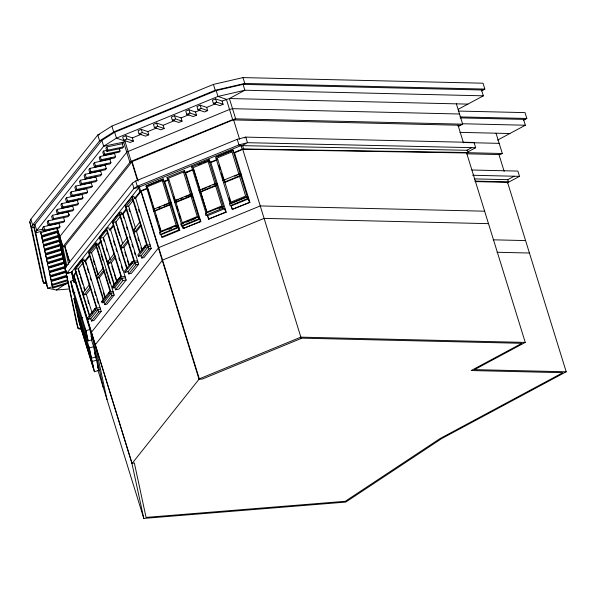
<?xml version="1.0" encoding="UTF-8"?>
<svg xmlns="http://www.w3.org/2000/svg" width="596" height="596" viewBox="0 0 596 596"><rect width="100%" height="100%" fill="white"/><g stroke="black" fill="none" stroke-linecap="round" stroke-linejoin="round"><path stroke-width="0.89" d="M80.728 329.238L78.21 328.664L76.579 323.397L64.994 267.909L132.349 183.188L135.679 181.02L237.215 139.322L245.753 137.11L474.051 142.459L475.683 147.726L467.599 152.062M47.062 283.785L43.515 283.04L41.705 277.185L29.8 221.935L30.843 219.216L97.781 135.009L111.877 126.106L213.42 84.416L242.989 77.592L483.043 83.216L484.853 89.072L481.464 90.883M73.412 281.275L71.632 272.022L139.367 186.988L241.007 145.61L467.592 150.311L468.277 152.531L466.638 153.41M109.895 159.356L94.459 162.566L93.49 163.788L94.541 167.185L95.502 165.919L110.938 162.715L109.895 159.356L110.945 158.037M110.938 162.715L109.977 163.975L94.541 167.185M69.069 215.432L53.633 218.643L52.664 219.864L51.614 216.467L52.582 215.245L68.019 212.034L69.069 215.432L68.1 216.653L48.149 220.825L47.173 222.047L48.231 225.444L63.668 222.234L64.636 221.012L63.586 217.615M57.223 209.405L56.255 210.626L57.305 214.024L72.742 210.82L73.71 209.598L72.66 206.201L57.223 209.405L58.274 212.802L57.305 214.024M77.301 200.36L61.865 203.564L60.896 204.793L61.947 208.19L77.383 204.979L78.352 203.757L77.301 200.36L78.352 199.042M66.506 197.73L65.538 198.952L66.588 202.349L82.024 199.138L82.993 197.917L81.943 194.52L66.506 197.73L67.557 201.128L66.588 202.349M71.147 191.89L70.179 193.111L71.229 196.509L86.666 193.305L87.634 192.083L86.584 188.686L71.147 191.89L72.198 195.287L71.229 196.509M75.789 186.049L74.82 187.271L75.871 190.675L91.307 187.464L92.276 186.243L91.225 182.845L75.789 186.049L76.839 189.454L75.871 190.675M80.43 180.215L79.454 181.437L80.512 184.834L95.949 181.624L96.917 180.402L95.867 177.005L80.43 180.215L81.481 183.613L80.512 184.834M85.176 174.241L84.096 175.596L85.153 178.994L100.59 175.79L101.67 174.427L100.612 171.03L85.176 174.241L86.234 177.638L85.153 178.994M105.254 165.196L89.817 168.4L88.849 169.622L89.899 173.019L105.336 169.815L106.311 168.594L105.254 165.196L106.304 163.878M107.265 150.266L103.637 151.019L102.773 152.107L103.771 155.333L119.207 152.129L120.072 151.041L119.319 148.62M122.329 143.718L106.893 146.921L105.924 148.151L106.922 151.377L122.359 148.166L123.327 146.944L122.329 143.718L124.855 140.999L131.135 161.307L132.089 161.628L235.673 118.842L462.667 124.162L456.38 103.853M100.232 156.487L99.256 157.709L100.255 160.92L114.559 157.947L115.535 156.733L114.536 153.515L100.232 156.487L101.223 159.706L100.255 160.92M103.771 155.333L104.635 154.252L120.072 151.041M106.922 151.377L107.891 150.155L123.327 146.944M48.231 225.444L49.2 224.223L64.636 221.012M61.947 208.19L62.915 206.968L78.352 203.757M89.899 173.019L90.875 171.797L106.311 168.594M59.995 226.845L59.011 228.082L43.575 231.293L42.525 227.895L43.821 226.592L58.944 223.448L59.995 226.845L44.871 229.989L43.575 231.293M137.52 180.551L131.783 162.015L64.733 246.357L62.781 246.945L66.849 265.831M89.646 256.042L85.615 261.108L84.49 261.339L83.775 259.029L81.89 259.424L74.656 268.52L89.46 316.334M113.739 225.728L110.588 229.698L109.455 229.937L108.8 227.821L106.542 228.29L99.309 237.387L114.112 285.193M126.806 209.293L123.074 213.986L121.942 214.225L121.323 212.206L119.438 212.593L112.204 221.69L126.732 268.617M146.735 188.895L141.23 191.152L135.642 198.177L134.51 198.416L133.839 196.24L132.334 196.553L125.1 205.65L139.628 252.577M101.246 241.455L98.601 244.77L97.476 245.008L96.865 243.026L95.733 243.265L88.499 252.361L103.302 300.168M81.92 261.085L96.239 307.335L89.705 315.552L75.387 269.303L81.92 261.085L84.178 260.616M100.083 238.214L106.572 230.049L120.846 276.157L114.35 284.322L100.083 238.214L103.473 237.513L107.794 232.067M127.253 268.64L112.972 222.517L119.468 214.351L121.726 213.882M140.135 252.235L126.024 206.648L132.372 198.669L146.482 244.256L140.716 251.505M103.54 299.244L89.296 253.211L95.762 245.075L97.267 244.762M75.387 269.303L78.396 268.677L83.298 262.516M76.154 271.821L72.705 276.231L74.008 282.288L75.178 281.93L73.874 275.881L76.184 272.968M84.49 261.339L89.668 254.827M97.476 245.008L101.171 240.359M109.455 229.937L113.665 224.64M121.942 214.225L126.747 208.183M134.51 198.416L140.589 190.936L146.884 188.351L146.199 186.146L160.376 232.85L159.586 232.582L160.168 234.466L160.957 234.735L178.152 227.672L178.852 229.937L179.806 230.265L164.734 181.571L163.781 181.251M112.972 222.517L115.989 221.891L120.854 215.767M89.296 253.211L91.553 252.741L96.403 246.64M126.024 206.648L128.661 206.097L133.273 200.301M82.576 292.524L83.328 292.368L89.862 284.15L89.109 284.307M107.22 261.264L108.345 261.033L114.298 253.546M96.418 276.231L103.264 268.014L102.892 268.088M120.109 245.574L121.241 245.343L127.194 237.856M133.079 229.438L134.212 229.207L139.978 221.95M114.961 255.699L109.016 263.186L108.345 261.033M90.078 287.279L84.088 294.811L83.328 292.368M127.961 240.337L122.009 247.824L121.241 245.343M140.783 224.543L135.016 231.799L134.212 229.207M97.044 278.243L99.301 277.773L104.151 271.672M107.883 263.417L111.273 262.717L115.058 257.949M83.336 294.968L86.346 294.342L90.704 288.866M120.876 248.055L123.894 247.429L128.222 241.983M133.884 232.03L136.521 231.486L141.133 225.683M137.527 260.668L131.88 261.838L124.646 270.942L125.063 272.29L128.073 271.664L135.307 262.568L136.007 264.833L128.781 273.929L128.073 271.664M114.834 287.533L115.535 289.798L122.769 280.701L122.068 278.436L114.834 287.533L112.949 287.928L112.502 286.475L119.736 277.378L125.004 276.283M99.979 307.491L95.084 308.512L87.85 317.608L88.357 319.255L90.808 318.748L98.042 309.644L98.742 311.909L91.508 321.013L90.808 318.748M150.043 244.703L145.148 245.723L137.914 254.82L138.384 256.325L141.021 255.781L148.248 246.684L148.948 248.949L141.721 258.046L141.021 255.781M130.494 264.55L131.582 263.194M132.662 261.83L133.742 260.467L119.468 214.351M103.98 302.373L104.68 304.638L111.914 295.541L111.214 293.277L103.98 302.373L102.102 302.761L101.692 301.449L110.014 291.109L95.762 245.075M125.063 272.29L132.297 263.194L137.944 262.024M112.949 287.928L120.183 278.831L125.451 277.736M88.357 319.255L95.591 310.158L100.486 309.138M138.384 256.325L145.618 247.228L150.512 246.215M102.102 302.761L109.329 293.664L113.471 292.807M85.615 261.108L101.186 311.403L93.959 320.499L91.508 321.013M98.601 244.77L114.171 295.072L106.945 304.169L104.68 304.638M110.588 229.698L126.158 280.001L118.924 289.097L115.535 289.798M123.074 213.986L138.644 264.289L131.411 273.385L128.781 273.929M135.642 198.177L151.213 248.48L143.979 257.576L141.721 258.046M475.139 181.601L507.561 182.361L566.2 371.785L441.77 438.529L345.755 502.085L143.785 518.408L131.977 463.569L199.325 378.847L300.868 337.15L525.255 342.409L466.616 152.978L242.132 149.246L233.9 152.621L232.827 150.058L215.633 157.12L230.123 203.929L229.646 203.765L230.235 205.657L231.181 205.978L248.376 198.922L249.426 202.32L249.903 202.476L234.533 152.837L233.587 152.516M483.103 90.011L243.049 84.386L216.177 90.592L114.641 132.282L101.849 140.395L34.911 224.603L33.957 227.076L45.862 282.325L47.673 288.173L56.478 290.014L65.389 284.121M244.293 137.892L245.753 137.11L247.482 142.697L475.683 147.726M234.533 152.837L243.645 148.993L468.277 152.531M458.25 109.284L483.349 95.822L481.531 89.974M458.19 126.561L462.667 124.162M466.802 150.296L471.764 147.629M523.452 120.295L526.842 118.47L525.031 112.622L458.25 111.057M466.616 152.978L467.495 152.509M497.623 140.09L525.337 125.227L523.526 119.379M496.028 133.199L502.309 153.507L500.267 154.602L466.668 153.813M474.349 178.889L507.755 179.672L514.177 176.23M507.561 182.361L508.44 181.892L507.755 179.672M507.233 182.935L519.503 176.356L517.879 171.089L471.883 170.009M525.255 342.409L474.483 369.639L566.2 371.785M200.092 192.277L199.459 192.061L216.646 184.991L217.294 185.214L216.743 183.479L216.11 183.255L198.915 190.318L199.548 190.534M223.47 182.443L240.665 175.38L241.455 175.649L240.866 173.734L240.069 173.466L222.882 180.521M125.875 135.694L122.649 137.02L123.648 140.246L130.151 142.466L133.37 141.14L132.372 137.914L125.875 135.694L126.874 138.92L133.37 141.14M141.274 129.369L138.056 130.695L139.054 133.921L145.551 136.141L148.776 134.815L147.778 131.589L141.274 129.369L142.28 132.595L148.776 134.815M156.651 123.059L153.455 124.37L154.453 127.596L160.95 129.816L164.153 128.498L163.155 125.272L156.651 123.059L157.657 126.285L164.153 128.498M174.561 115.706L171.343 117.025L172.341 120.25L178.837 122.471L182.063 121.144L181.065 117.919L174.561 115.706L175.567 118.932L182.063 121.144M188.992 109.776L185.766 111.102L186.764 114.328L193.26 116.548L196.486 115.222L195.488 111.996L188.992 109.776L189.99 113.009L196.486 115.222M200.196 105.179L196.971 106.505L197.969 109.731L204.465 111.944L207.691 110.625L206.693 107.399L200.196 105.179L201.195 108.405L207.691 110.625M215.596 98.854L212.37 100.18L213.368 103.406L219.864 105.619L223.09 104.3L222.092 101.074L215.596 98.854L216.594 102.08L223.09 104.3M123.648 140.246L126.874 138.92M139.054 133.921L142.28 132.595M154.453 127.596L157.657 126.285M172.341 120.25L175.567 118.932M186.764 114.328L189.99 113.009M197.969 109.731L201.195 108.405M213.368 103.406L216.594 102.08M132.372 137.914L141.304 134.249M147.778 131.589L156.651 127.946M163.155 125.272L174.554 120.593M181.065 117.919L189.066 114.633M195.488 111.996L200.278 110.029M206.693 107.399L215.618 103.726M222.092 101.074L229.385 98.534L244.859 90.234L483.349 95.822M209.569 162.119L210.835 162.552L226.204 212.206L225.728 212.049L224.677 208.652L207.482 215.707L205.903 215.171L205.367 213.45L206.164 213.726L191.674 166.91L208.868 159.855L209.501 160.071L210.202 162.335L216.706 159.661L216.199 158.037M216.81 156.875L233.14 150.17M145.886 186.041L163.081 178.979L164.101 181.355L167.908 179.806M146.199 186.146L163.393 179.091M183.255 223.567L181.534 224.275L167.044 177.466L184.395 170.463L185.08 172.669L193.015 169.413L192.381 169.197M198.326 164.66L201.761 163.244M203.482 162.544L206.06 161.479M207.78 160.778L209.501 160.071M210.835 162.552L217.339 159.877M184.924 172.617L185.714 172.885L192.828 169.964M202.342 189.386L206.492 187.688M208.146 187.002L210.634 185.982M213.122 184.961L214.784 184.283M234.712 176.26L237.156 175.254M158.208 207.84L160.696 206.812M164.019 205.449L169.838 203.065L169.204 202.849M178.517 199.608L175.388 200.42M180.186 198.93L182.689 197.902M185.185 196.874L190.191 194.817M224.267 182.711L240.195 176.17L239.406 175.894M205.367 213.45L222.561 206.395L223.358 206.663L208.868 159.855M159.586 232.582L176.774 225.519L178.517 226.115M229.646 203.765L246.841 196.71L248.264 197.194M185.714 172.885L200.807 221.637L199.63 219.209L182.436 226.271L181.482 225.951L180.901 224.059L198.095 217.004L199.518 217.488M219.06 208.429L223.358 206.663M230.98 203.579L246.453 197.224M168.973 229.318L171.551 228.261M174.986 226.852L177.571 225.787L163.081 178.979M186.69 222.159L189.275 221.101M190.988 220.393L195.287 218.628M205.903 215.171L223.098 208.108L224.677 208.652M160.168 234.466L177.362 227.404L179.105 228M230.235 205.657L247.422 198.595L248.376 198.922M181.482 225.951L198.677 218.888L200.107 219.373M160.957 234.735L161.658 236.999L178.852 229.937M182.436 226.271L183.136 228.536L200.33 221.474M179.806 230.265L162.611 237.327L161.658 236.999M200.807 221.637L183.136 228.536M207.482 215.707L208.54 219.105L225.728 212.049M231.181 205.978L232.231 209.375L249.426 202.32M208.54 219.105L226.204 212.206M232.231 209.375L249.903 202.476M164.734 181.571L168.541 180.022L167.752 179.754M43.538 230.57L35.767 232.932L47.673 288.173L52.85 286.609M56.762 227.873L57.857 231.71L41.824 236.567L40.729 232.731L54.087 228.685M41.824 236.567L41.631 235.651L57.663 230.786M41.698 237.245L57.73 232.38L58.632 235.293L58.833 236.217L42.8 241.075L41.698 237.245L42.8 241.075M42.599 240.158L58.632 235.293M42.867 242.669L42.666 241.752L58.699 236.888L57.931 233.304L58.833 236.217M43.769 245.582L59.801 240.724L59.6 239.801L43.568 244.665L43.769 245.582L42.666 241.752M43.813 247.079L43.62 246.155L59.652 241.291L58.9 237.811M44.715 249.992L60.747 245.127L60.554 244.204L44.521 249.068L44.715 249.992L43.62 246.155M60.598 245.694L61.701 249.53L45.668 254.395L44.566 250.558L60.598 245.694L59.846 242.214M45.668 254.395L45.467 253.471L61.5 248.606M61.567 250.201L62.669 254.038L46.637 258.902L45.534 255.066L61.567 250.201L60.799 246.617L61.701 249.53M46.637 258.902L46.436 257.979L62.476 253.114M62.52 254.611L63.623 258.448L47.583 263.305L46.488 259.469L62.52 254.611L61.768 251.125L62.669 254.038M47.583 263.305L47.389 262.382L63.422 257.524M47.635 264.795L47.434 263.879L63.467 259.014L62.722 255.528L63.623 258.448M48.537 267.708L64.569 262.851L64.368 261.927L48.336 266.792L48.537 267.708L47.434 263.879M48.581 269.206L48.388 268.282L64.42 263.417L63.668 259.938M65.322 266.33L49.289 271.195L49.483 272.119L65.515 267.254L64.42 263.417M65.575 271.932L50.437 276.522L49.334 272.685L65.366 267.827M50.437 276.522L50.235 275.598L66.268 270.74M66.528 276.335L51.383 280.925L50.481 278.012L50.28 277.088L65.426 272.499M72.652 271.925L66.394 273.825L78.21 328.664L81.6 327.636M51.383 280.925L51.181 280.001L66.327 275.412M45.862 282.325L43.515 283.04L31.61 227.791L29.8 221.935M67.475 280.738L52.329 285.328L51.234 281.498L67.266 276.633M52.329 285.328L52.135 284.411L67.273 279.815M75.178 281.93L89.899 329.476L92.104 339.72L88.193 340.912L72.883 291.459L70.678 281.215L73.412 280.381L74.008 282.288M68.056 283.435L52.91 288.024L52.716 287.108L67.855 282.511M74.962 292.472L73.397 292.949L71.431 283.815M91.419 339.645L93.594 346.671L95.8 356.922L91.493 358.226L76.191 308.773L73.978 298.529L75.543 298.052M81.198 318.13L82.755 317.653M88.193 340.912L85.988 330.661L89.899 329.476M83.716 332.896L85.019 332.501M84.52 335.496L85.824 335.101M86.651 346.418L87.828 346.06M91.493 358.226L89.288 347.982L93.594 346.671M87.374 348.749L88.543 348.392M96.53 360.178L98.735 370.421L94.429 371.725L92.224 361.481L96.53 360.178L95.166 355.79M99.554 134.644L97.781 135.009L99.592 140.865L32.653 225.072L31.61 227.791L33.957 227.076L35.767 232.932L36.721 230.451L103.659 146.244L116.451 138.138L217.994 96.44L244.859 90.234L243.049 84.386L244.8 83.447L484.853 89.072M101.223 159.706L115.535 156.733M131.783 162.015L129.898 162.403L62.781 246.945L57.022 228.335M86.234 177.638L101.67 174.427M81.481 183.613L96.917 180.402M76.839 189.454L92.276 186.243M72.198 195.287L87.634 192.083M67.557 201.128L82.993 197.917M138.95 187.42L133.981 188.455L66.394 273.825L64.763 268.558M58.274 212.802L73.71 209.598M43.068 229.132L36.721 230.451L34.911 224.603L32.653 225.072L30.843 219.216M148.948 248.949L151.213 248.48M71.55 272.156L66.625 273.177L64.994 267.909M103.51 270.1L103.89 270.025L97.416 278.168L96.798 276.149M136.007 264.833L138.644 264.289M89.869 286.75L90.622 286.594M122.769 280.701L126.158 280.001M112.502 286.475L113.754 286.214M113.069 291.489L108.926 292.353L109.329 293.664M111.914 295.541L114.171 295.072M101.692 301.449L102.944 301.189M98.742 311.909L101.186 311.403M224.156 182.361L225.519 182.197L224.729 181.922M56.478 290.014L69.449 288.963M467.875 104.121L229.385 98.534L235.673 118.842L232.678 119.61L131.135 161.307L129.898 162.403L123.618 142.101L103.659 146.244L101.849 140.395L99.592 140.865L113.687 131.962L215.23 90.264L244.8 83.447L242.989 77.592M459.523 114.007L232.529 108.688L229.535 109.455L127.008 151.935L59.637 236.798L66.223 267.358M460.06 116.905L526.842 118.47M460.254 117.896L525.091 119.416M462.429 123.752L525.337 125.227M213.42 84.416L215.23 90.264L216.177 90.592L217.994 96.44L226.391 99.309L232.678 119.61L233.625 119.938L460.626 125.257M459.948 132.357L509.863 133.526M463.189 142.511L499.165 143.353M468.024 152.703L502.309 153.507M472.583 175.254L519.503 176.356M475.034 181.109L508.44 181.892M484.637 211.193L260.251 205.933L158.707 247.631L91.359 332.359L103.168 387.191M488.489 223.649L264.103 218.389L162.566 260.087L95.211 344.808L107.027 399.648M493.16 239.815L525.583 240.575M497.012 252.264L529.434 253.024M241.641 145.826L238.944 144.91L137.311 186.28L133.981 188.455L132.349 183.188M210.611 162.164L211.245 162.38M238.81 173.98L239.607 174.248M124.855 140.999L116.451 138.138L114.641 132.282L113.687 131.962L111.877 126.106M191.674 166.91L192.307 167.133M224.133 180.007L224.93 180.275M184.395 170.463L198.729 217.22M186.444 172.11L187.084 172.326M215.514 185.468L216.147 185.684L201.225 191.815L200.591 191.599M248.726 200.055L249.202 200.211M167.044 177.466L167.677 179.046M231.531 207.11L232.708 209.539M190.869 195.823L191.51 196.039L175.41 202.647L174.777 202.431L191.964 195.376L192.597 195.592L192.121 194.028L191.48 193.812L174.293 200.874L174.926 201.09M225.027 209.785L225.504 209.941M175.865 201.984L176.498 202.2M207.833 216.84L208.309 217.004M169.718 204.517L170.352 204.733L155.4 210.872L154.766 210.656M153.761 209.658L153.127 209.442L170.322 202.387L170.955 202.603L171.477 204.272L170.843 204.055L153.649 211.111L154.282 211.327M180.901 224.059L181.534 224.275M68.391 213.331L69.33 214.649M498.964 154.573L504.156 171.35M458.011 125.19L463.479 142.846M233.625 119.938L239.637 139.36M242.766 149.462L300.868 337.15M241.007 145.61L242.132 149.246L243.645 148.993L242.52 145.357L247.482 142.697L238.944 144.91L237.215 139.322M232.827 150.058L247.318 196.866M246.841 196.71L247.422 198.595M218.985 165.204L220.356 169.644M221.459 173.19L223.381 179.403M229.155 198.043L230.525 202.476M222.561 206.395L223.098 208.108M193.648 169.629L199.891 189.804M200.435 191.562L206.954 212.616M208.548 217.756L209.01 219.268M198.095 217.004L198.677 218.888M173.697 196.658L175.596 202.789M176.677 206.29L178.033 210.671M179.12 214.173L180.469 218.553M182.912 226.435L183.382 227.948M176.774 225.519L177.362 227.404M147.517 188.567L151.853 202.565M152.934 206.06L153.746 208.689M155.914 215.685L157.806 221.801M158.886 225.303L160.786 231.427M132.089 161.628L138.101 181.05M199.325 378.847L141.23 191.152L140.589 190.936L139.367 186.988L137.311 186.28L135.679 181.02M138.57 187.814L139.792 191.77L140.924 191.532L199.019 379.227L202.23 379.078L301.204 338.439L300.25 338.118L521.932 343.311L471.168 370.541L562.885 372.686L440.027 438.589L345.27 501.303L146.072 517.41L134.346 462.958L132.081 463.427L73.986 275.739L72.854 275.978L71.632 272.022M138.533 209.516L139.345 212.146M132.334 196.553L147.406 245.254M145.148 245.723L145.618 247.228M128.661 206.097L135.717 228.894M136.521 231.486L142.228 249.925M128.952 209.032L129.764 211.669M137.922 237.998L138.734 240.635M140.909 247.653L141.721 250.29M106.893 146.921L107.891 150.155M103.637 151.019L104.635 154.252M123.029 215.499L123.856 218.158M126.598 227.024L127.425 229.691M129.615 236.783L130.382 239.264M131.977 244.405L132.774 246.982M134.368 252.123L135.165 254.693M119.438 212.593L134.51 261.294M131.88 261.838L132.297 263.194M115.989 221.891L122.85 244.062M123.894 247.429L129.466 265.436M115.84 223.083L116.66 225.728M117.203 227.486L119.662 235.413M124.84 252.153L126.203 256.556M127.291 260.079L128.654 264.482M94.459 162.566L95.502 165.919M113.531 240.873L114.901 245.306M115.996 248.852L116.823 251.512M118.842 258.031L119.647 260.646M121.271 265.868L122.612 270.226M89.817 168.4L90.875 171.797M106.542 228.29L121.614 276.984M119.736 277.378L120.183 278.831M103.473 237.513L110.334 259.677M111.273 262.717L117.203 281.878M103.354 238.795L104.166 241.432M106.349 248.465L107.161 251.102M111.787 266.04L113.694 272.193M114.238 273.951L116.138 280.105M98.571 246.371L99.39 249.031M101.037 254.343L102.959 260.541M105.768 269.63L107.124 274.011M107.667 275.762L110.104 283.636M95.733 243.265L110.804 291.958M91.553 252.741L98.4 274.875M99.301 277.773L105.261 297.024M93.281 260.035L94.645 264.445M95.74 267.969L97.647 274.145M103.376 292.651L104.74 297.061M85.466 262.18L86.264 264.758M87.329 268.2L88.662 272.499M90.257 277.661L91.054 280.239M94.473 291.273L95.8 295.564M96.857 298.991L98.191 303.282M81.89 259.424L96.969 308.117M95.084 308.512L95.591 310.158M61.865 203.564L62.915 206.968M78.396 268.677L85.057 290.178M86.346 294.342L92.186 313.213M78.389 270.204L79.745 274.577M80.281 276.328L82.725 284.21M83.805 287.704L84.617 290.334M87.873 300.838L88.685 303.461M69.762 262.106L64.845 246.215L62.96 246.61L57.201 227.992M69.657 262.247L64.733 246.357L68.607 264.333M131.977 463.569L73.874 275.881L72.705 276.231L71.475 272.283M91.017 336.204L92.104 339.72M52.582 215.245L53.633 218.643M58.699 236.888L59.801 240.724M94.421 352.474L95.8 356.922M59.652 241.291L60.747 245.127M97.364 366.004L98.735 370.421M70.678 281.215L85.988 330.661M97.982 370.436L143.785 518.408M63.467 259.014L64.569 262.851M65.515 267.254L64.614 264.341L65.18 266.956M73.978 298.529L89.288 347.982M92.224 361.481L76.914 312.028L79.126 322.272L94.429 371.725M48.149 220.825L49.2 224.223M43.821 226.592L44.871 229.989M44.566 250.558L45.467 253.471M45.534 255.066L46.436 257.979M46.488 259.469L47.389 262.382M48.388 268.282L49.483 272.119M49.334 272.685L50.235 275.598M50.28 277.088L51.181 280.001M51.234 281.498L52.135 284.411M52.716 287.108L51.815 284.195L52.91 288.024M40.729 232.731L41.631 235.651M85.474 329.171L87.441 338.305M88.73 346.358L90.681 355.395M74.798 301.353L76.75 310.389M208.101 161.516L193.179 167.64L206.924 212.064L221.854 205.933L208.101 161.516M231.978 151.898L217.302 157.925L230.972 202.089L245.649 196.062L231.978 151.898M162.321 180.618L147.368 186.764L161.129 231.211L176.081 225.072L162.321 180.618M183.501 172.006L168.497 178.167L182.272 222.673L197.276 216.512L183.501 172.006M91.687 359.917L77.703 314.762L79.663 323.837L93.639 368.998L91.687 359.917"/></g></svg>
